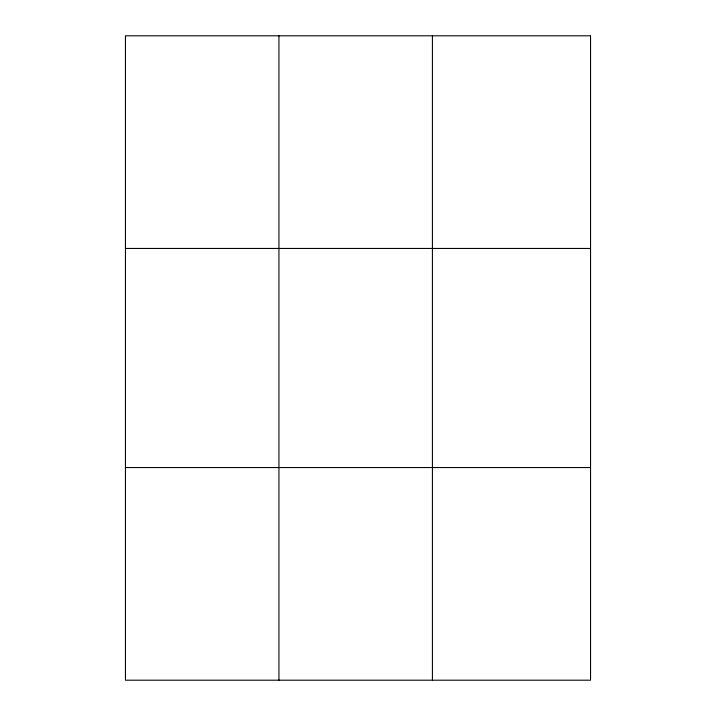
<?xml version="1.0" encoding="UTF-8"?>
<svg xmlns="http://www.w3.org/2000/svg" width="716" height="716" viewBox="0 0 716 716"><rect width="100%" height="100%" fill="white"/><g stroke="black" fill="none" stroke-linecap="round" stroke-linejoin="round"><path stroke-width="1.07" d="M432.419 680.2L432.419 35.8M125.452 248.452L590.548 248.452M125.452 467.548L590.548 467.548M278.936 35.8L278.936 680.2M590.548 35.8L590.548 680.2L125.452 680.2L125.452 35.8L590.548 35.8"/></g></svg>
